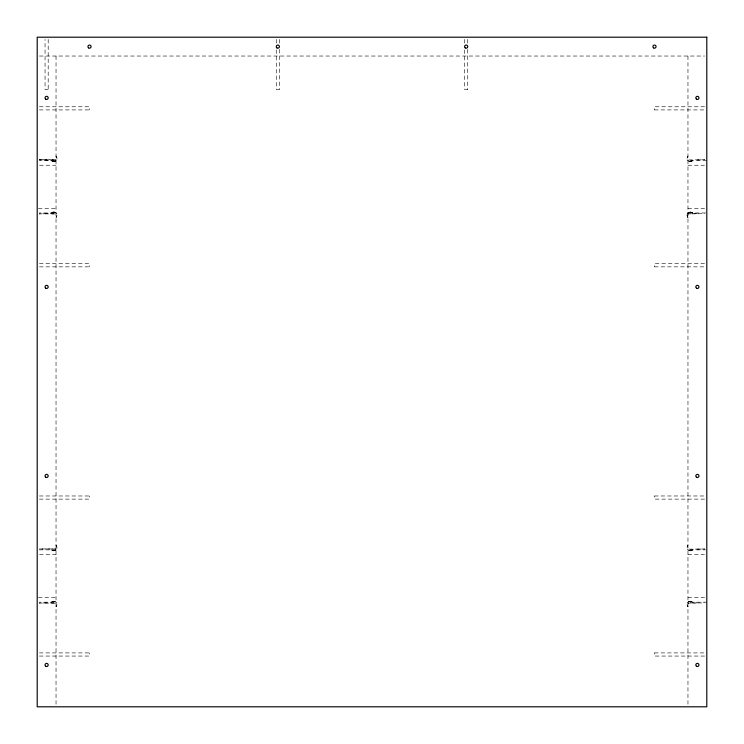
<?xml version="1.0" encoding="UTF-8"?>
<svg xmlns="http://www.w3.org/2000/svg" width="744" height="744" viewBox="0 0 744 744"><rect width="100%" height="100%" fill="white"/><g stroke="black" fill="none" stroke-linecap="round" stroke-linejoin="round"><path stroke-width="0.56" stroke-dasharray="3.72 2.79" d="M56.981 215.267L56.033 217.555A3.246 3.246 0 0 0 56.033 212.97L53.735 212.021L51.448 212.97A3.246 3.246 0 0 1 56.033 212.97L39.293 212.97M56.981 604.472L56.033 606.76A3.246 3.246 0 0 0 56.033 602.175L53.735 601.226L51.448 602.175A3.246 3.246 0 0 1 56.033 602.175L39.293 602.175M687.019 158.36L687.968 156.073A3.246 3.246 0 0 0 687.968 160.657L690.265 161.606L692.552 160.657A3.246 3.246 0 0 1 687.968 160.657L706.8 160.657M687.019 547.565L687.968 545.278A3.246 3.246 0 0 0 687.968 549.863L690.265 550.811L692.552 549.863A3.246 3.246 0 0 1 687.968 549.863L705.619 549.863M55.028 161.336L56.033 160.657A3.246 3.246 0 0 1 51.448 160.657L53.735 161.606L56.033 160.657A3.246 3.246 0 0 0 56.033 156.073L56.981 158.36L56.432 156.566M55.028 550.541L56.033 549.863A3.246 3.246 0 0 1 51.448 549.863L53.735 550.811L56.033 549.863A3.246 3.246 0 0 0 56.033 545.278L56.981 547.565L56.432 545.771M705.619 212.97L687.968 212.97L690.265 212.021L692.552 212.97A3.246 3.246 0 0 0 687.968 212.97A3.246 3.246 0 0 0 687.968 217.555L687.019 215.267L687.568 217.062M706.8 602.175L687.968 602.175L690.265 601.226L692.552 602.175A3.246 3.246 0 0 0 687.968 602.175A3.246 3.246 0 0 0 687.968 606.76L687.019 604.472L687.568 606.267M51.448 212.97L52.545 212.245M691.455 161.383L692.552 160.657L690.265 161.606L689.065 161.383M51.448 602.175L52.545 601.45M687.968 212.97L689.065 212.245M691.455 550.588L692.552 549.863L690.265 550.811L689.065 550.588M687.968 602.175L689.065 601.45M697.388 159.932L704.707 159.755L687.968 159.932M697.388 213.695L687.968 213.919L704.707 213.695M697.388 549.137L704.707 548.96L687.968 549.137M697.388 602.9L687.968 603.124L704.707 602.9M39.413 56.033L704.587 56.033M48.183 89.513L45.049 89.513L45.049 39.413M279.4 89.513L276.275 89.513L276.266 49.383M467.725 89.513L464.6 89.513L464.591 49.383M39.413 106.773L89.513 106.773L89.513 109.907M704.587 106.773L654.488 106.773L654.488 109.907M39.413 109.917L89.513 109.917M654.488 109.917L704.587 109.917M39.293 159.932L56.033 159.709L39.293 159.709L56.033 160.657L39.293 160.657M39.553 165.242L56.033 165.242M687.968 165.242L704.447 165.242M38.381 208.385L56.033 208.385M687.968 208.385L704.587 208.385M39.413 263.711L89.513 263.711L89.513 266.845M704.587 263.711L654.488 263.711L654.488 266.845M39.413 266.854L89.513 266.854M654.488 266.854L704.587 266.854M39.413 495.978L89.513 495.978M654.488 495.978L704.587 495.978M39.413 499.122L89.513 499.122L89.513 495.988M704.587 499.122L654.488 499.122L654.488 495.988M39.293 549.863L56.033 549.863M39.553 554.447L56.033 554.447M687.968 554.447L704.447 554.447M38.381 597.59L56.033 597.59M687.968 597.59L704.587 597.59M39.413 652.916L89.513 652.916M654.488 652.916L704.587 652.916M39.413 656.059L89.513 656.059L89.513 652.925M704.587 656.059L654.488 656.059L654.488 652.925M690.265 212.021L691.548 212.291M52.452 161.336L53.735 161.606M53.735 212.021L55.028 212.291M690.265 601.226L691.548 601.496M52.452 550.541L53.735 550.811M53.735 601.226L55.028 601.496M691.455 212.245L692.552 212.97M51.448 160.657L52.545 161.383M691.455 601.45L692.552 602.175M51.448 549.863L52.545 550.588M687.261 216.485L687.968 217.555M687.261 605.69L687.968 606.76M56.033 156.073L56.749 157.142M56.033 545.278L56.749 546.347M687.968 56.033L687.968 704.503M467.734 39.413L467.734 43.849M467.734 49.383L467.734 89.513M464.591 39.413L464.591 43.849M279.409 39.413L279.409 43.849M279.409 49.383L279.409 89.513M276.266 39.413L276.266 43.849M56.033 56.033L56.033 706.8M48.183 39.413L48.183 89.513M46.612 213.695L39.293 213.872L56.033 213.919L46.612 213.695M56.033 548.914L39.293 548.96L56.033 548.914M46.612 602.9L39.293 603.077L56.033 603.124L46.612 602.9"/><path stroke-width="1.12" d="M706.8 37.2L37.2 37.2L37.2 706.8L706.8 706.8L706.8 37.2M696.598 666.308A1.572 1.572 0 0 0 698.951 664.95A1.572 1.572 0 0 0 696.598 663.592A1.572 1.572 0 0 0 696.598 666.308M696.477 99.166A1.572 1.572 0 0 0 698.951 98.022A1.572 1.572 0 0 0 696.728 96.46A1.572 1.572 0 0 0 696.477 99.166M696.598 288.263A1.572 1.572 0 0 0 698.951 286.905A1.572 1.572 0 0 0 696.598 285.547A1.572 1.572 0 0 0 696.598 288.263M696.598 477.285A1.572 1.572 0 0 0 698.951 475.928A1.572 1.572 0 0 0 696.598 474.57A1.572 1.572 0 0 0 696.598 477.285M45.83 666.308A1.572 1.572 0 0 0 48.183 664.95A1.572 1.572 0 0 0 45.83 663.592A1.572 1.572 0 0 0 45.83 666.308M45.709 99.166A1.572 1.572 0 0 0 48.183 98.022A1.572 1.572 0 0 0 45.961 96.46A1.572 1.572 0 0 0 45.709 99.166M45.83 288.263A1.572 1.572 0 0 0 48.183 286.905A1.572 1.572 0 0 0 45.83 285.547A1.572 1.572 0 0 0 45.83 288.263M45.83 477.285A1.572 1.572 0 0 0 48.183 475.928A1.572 1.572 0 0 0 45.83 474.57A1.572 1.572 0 0 0 45.83 477.285M88.61 47.895A1.572 1.572 0 0 0 91.075 46.76A1.572 1.572 0 0 0 88.852 45.189A1.572 1.572 0 0 0 88.61 47.895M653.585 47.895A1.572 1.572 0 0 0 656.05 46.76A1.572 1.572 0 0 0 653.827 45.189A1.572 1.572 0 0 0 653.585 47.895M276.935 47.895A1.572 1.572 0 0 0 279.4 46.76A1.572 1.572 0 0 0 277.177 45.189A1.572 1.572 0 0 0 276.935 47.895M465.26 47.895A1.572 1.572 0 0 0 467.725 46.76A1.572 1.572 0 0 0 465.502 45.189A1.572 1.572 0 0 0 465.26 47.895"/></g></svg>
